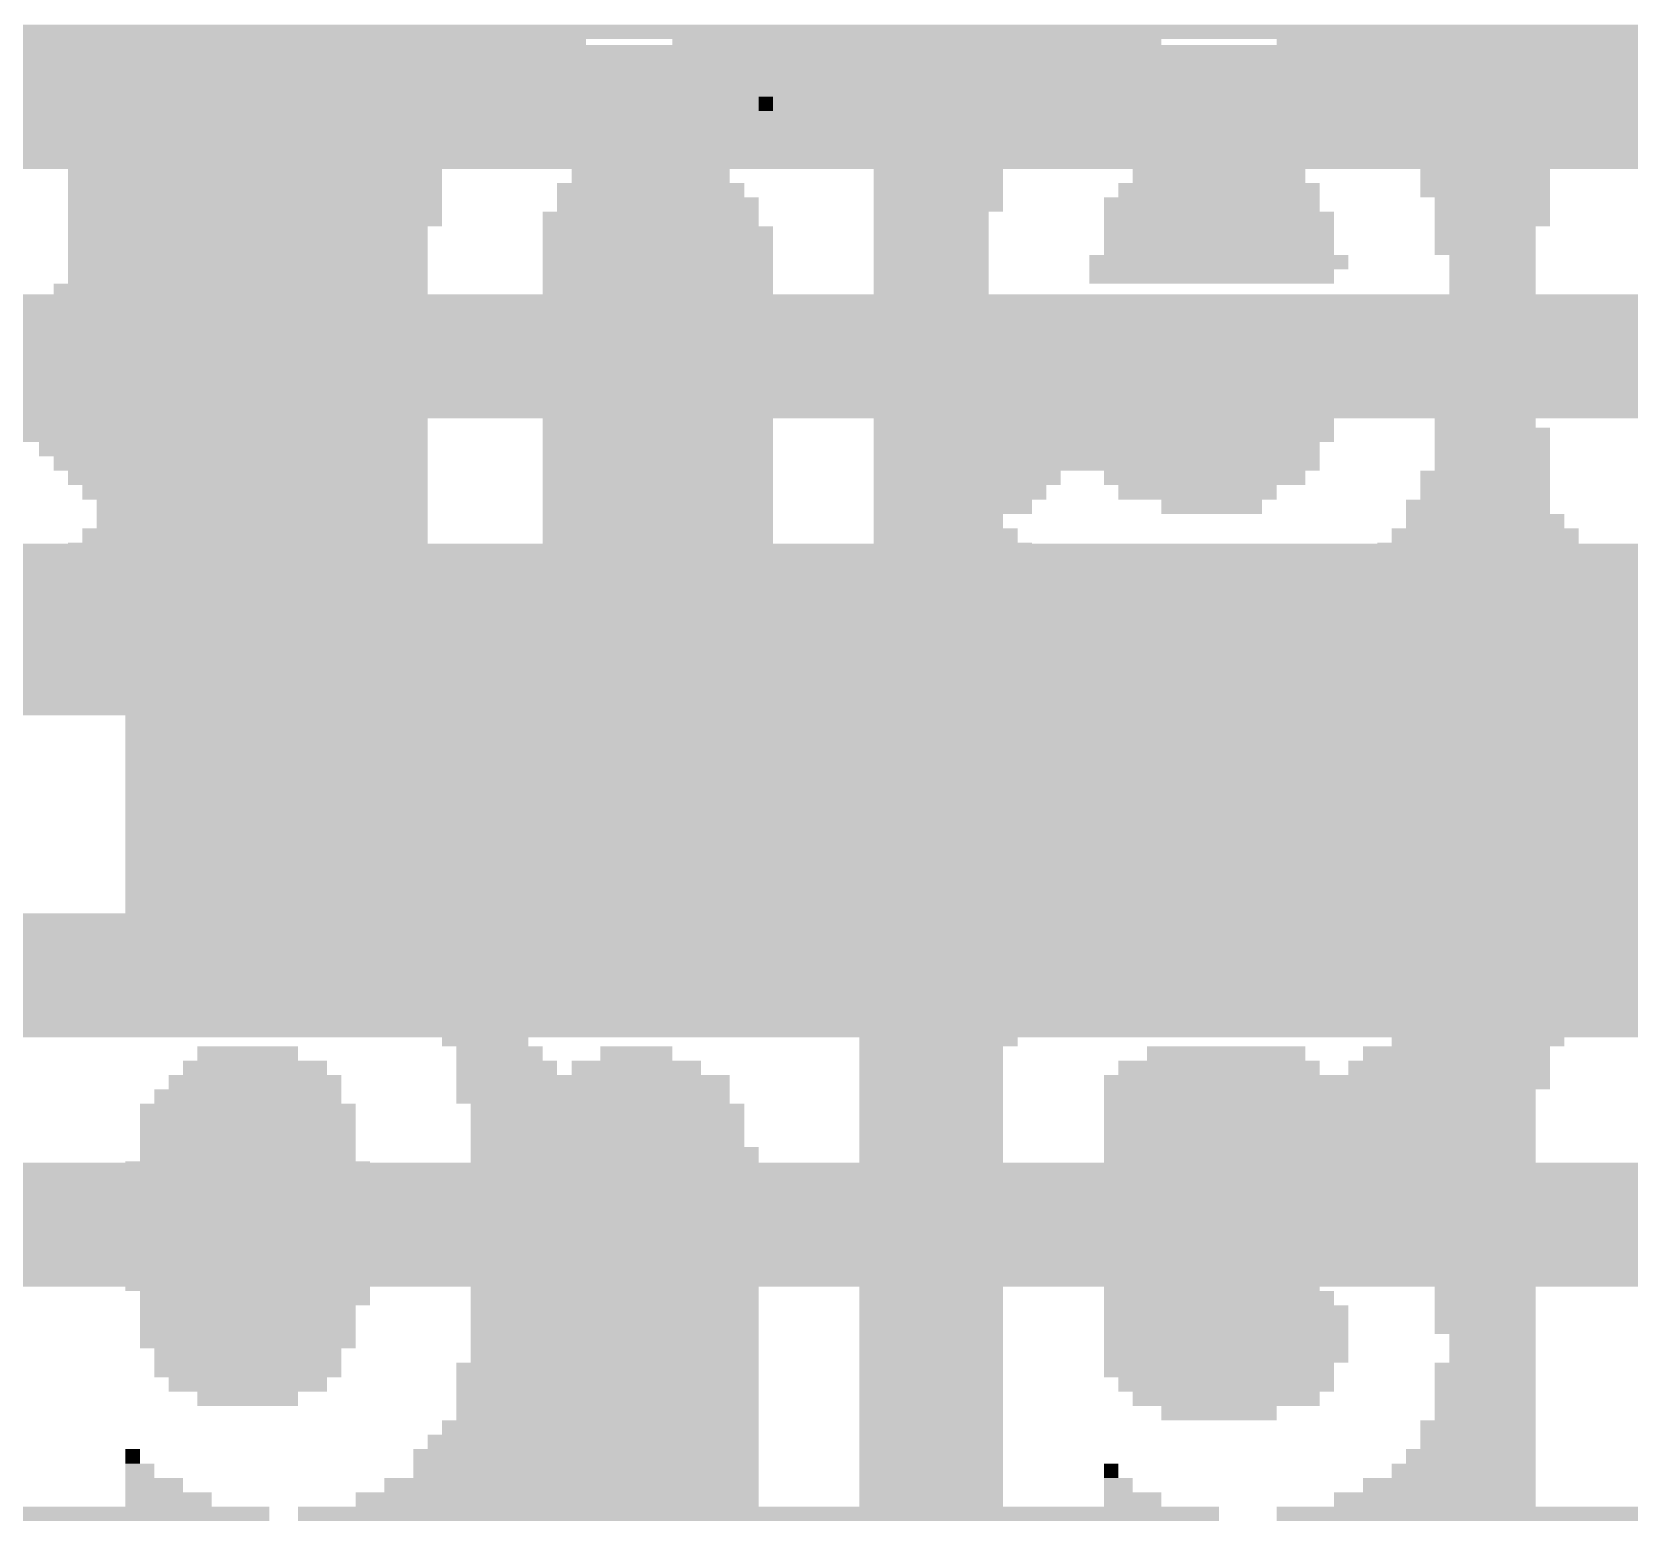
# Model space of a CAD drawing. Extents: x -3564 to 3564, y -2067 to 2176.
# Drawn here: x -23.5 to 105.2, y -1933.9 to -1813.9 of the extents above; entities that cross this region are included whole.
import ezdxf

# ---------------------------------------------------------------- set-up
doc = ezdxf.new("R2010")
doc.units = 0
for name, color, linetype in [('COPPER_BOTTOM', 1, 'CONTINUOUS'), ('COPPER_TOP', 3, 'CONTINUOUS'), ('SILKSCREEN_BOTTOM', 6, 'CONTINUOUS')]:
    doc.layers.add(name, color=color, linetype=linetype)

msp = doc.modelspace()

# ---------------------------------------------------------------- hatches: boundary and pattern name
at = {"layer": 'SILKSCREEN_BOTTOM'}
for points in [[(180, -1814.434252), (-261.850039, -1814.434252), (-261.850039, -1813.27315), (180, -1813.274488)], [(21.119528, -1815.593937), (-33.38689, -1815.593937), (-33.38689, -1814.432874), (21.119528, -1814.434213)], [(67.507992, -1815.593937), (28.077795, -1815.593937), (28.077795, -1814.432874), (67.507992, -1814.434213)], [(109.257598, -1815.593937), (76.785669, -1815.593937), (76.785669, -1814.432874), (109.257598, -1814.434213)], [(17.640394, -1816.753661), (-28.748031, -1816.753661), (-28.748031, -1815.592598), (17.640394, -1815.593898)], [(36.195787, -1816.753661), (30.397205, -1816.753661), (30.397205, -1815.592598), (36.195787, -1815.593898)], [(64.028858, -1816.753661), (44.31374, -1816.753661), (44.31374, -1815.592598), (64.028858, -1815.593898)], [(105.778465, -1816.753661), (80.264803, -1816.753661), (80.264803, -1815.592598), (105.778465, -1815.593898)], [(15.320945, -1817.913386), (-26.428622, -1817.913386), (-26.428622, -1816.752323), (15.320945, -1816.753622)], [(36.195787, -1817.913386), (32.716654, -1817.913386), (32.716654, -1816.752323), (36.195787, -1816.753622)], [(61.709409, -1817.913386), (44.31374, -1817.913386), (44.31374, -1816.752323), (61.709409, -1816.753622)], [(104.61874, -1817.913386), (81.424528, -1817.913386), (81.424528, -1816.752323), (104.61874, -1816.753622)], [(14.16126, -1819.073071), (-24.109173, -1819.073071), (-24.109173, -1817.912047), (14.16126, -1817.913346)], [(36.195787, -1819.073071), (33.876339, -1819.073071), (33.876339, -1817.912047), (36.195787, -1817.913346)], [(60.549724, -1819.073071), (44.31374, -1819.073071), (44.31374, -1817.912047), (60.549724, -1817.913346)], [(102.299331, -1819.073071), (83.743937, -1819.073071), (83.743937, -1817.912047), (102.299331, -1817.913346)], [(13.001535, -1820.232795), (-22.949488, -1820.232795), (-22.949488, -1819.071772), (13.001535, -1819.073031)], [(36.195787, -1820.232795), (35.036063, -1820.232795), (35.036063, -1819.071772), (36.195787, -1819.073031)], [(59.39, -1820.232795), (44.31374, -1820.232795), (44.31374, -1819.071772), (59.39, -1819.073031)], [(101.139606, -1820.232795), (84.903661, -1820.232795), (84.903661, -1819.071772), (101.139606, -1819.073031)], [(11.841811, -1821.39252), (-21.789764, -1821.39252), (-21.789764, -1820.231496), (11.841811, -1820.232756)], [(10.682126, -1822.552205), (-21.789764, -1822.552205), (-21.789764, -1821.39122), (10.682126, -1821.39248)], [(58.230276, -1821.39252), (44.31374, -1821.39252), (44.31374, -1820.231496), (58.230276, -1820.232756)], [(57.070591, -1822.552205), (44.31374, -1822.552205), (44.31374, -1821.39122), (57.070591, -1821.39248)], [(101.139606, -1821.39252), (86.063346, -1821.39252), (86.063346, -1820.231496), (101.139606, -1820.232756)], [(99.979882, -1822.552205), (86.063346, -1822.552205), (86.063346, -1821.39122), (99.979882, -1821.39248)], [(10.682126, -1823.711929), (-20.630039, -1823.711929), (-20.630039, -1822.550945), (10.682126, -1822.552165)], [(28.077795, -1823.711929), (25.758346, -1823.711929), (25.758346, -1822.550945), (28.077795, -1822.552165)], [(55.910866, -1823.711929), (44.31374, -1823.711929), (44.31374, -1822.550945), (55.910866, -1822.552165)], [(75.625945, -1823.711929), (68.667677, -1823.711929), (68.667677, -1822.550945), (75.625945, -1822.552165)], [(98.820197, -1823.711929), (87.223071, -1823.711929), (87.223071, -1822.550945), (98.820197, -1822.552165)], [(9.522402, -1824.871654), (-20.630039, -1824.871654), (-20.630039, -1823.710669), (9.522402, -1823.71189)], [(31.556929, -1824.871654), (22.279213, -1824.871654), (22.279213, -1823.710669), (31.556929, -1823.71189)], [(55.910866, -1824.871654), (44.31374, -1824.871654), (44.31374, -1823.710669), (55.910866, -1823.71189)], [(77.945394, -1824.871654), (66.348268, -1824.871654), (66.348268, -1823.710669), (77.945394, -1823.71189)], [(98.820197, -1824.871654), (88.382795, -1824.871654), (88.382795, -1823.710669), (98.820197, -1823.71189)], [(9.522402, -1826.031339), (-20.630039, -1826.031339), (-20.630039, -1824.870394), (9.522402, -1824.871614)], [(32.716654, -1826.031339), (19.959803, -1826.031339), (19.959803, -1824.870394), (32.716654, -1824.871614)], [(54.751142, -1826.031339), (44.31374, -1826.031339), (44.31374, -1824.870394), (54.751142, -1824.871614)], [(79.105079, -1826.031339), (65.188543, -1826.031339), (65.188543, -1824.870394), (79.105079, -1824.871614)], [(98.820197, -1826.031339), (88.382795, -1826.031339), (88.382795, -1824.870394), (98.820197, -1824.871614)], [(9.522402, -1827.191063), (-20.630039, -1827.191063), (-20.630039, -1826.030118), (9.522402, -1826.031299)], [(33.876339, -1827.191063), (18.800079, -1827.191063), (18.800079, -1826.030118), (33.876339, -1826.031299)], [(54.751142, -1827.191063), (44.31374, -1827.191063), (44.31374, -1826.030118), (54.751142, -1826.031299)], [(80.264803, -1827.191063), (64.028858, -1827.191063), (64.028858, -1826.030118), (80.264803, -1826.031299)], [(98.820197, -1827.191063), (88.382795, -1827.191063), (88.382795, -1826.030118), (98.820197, -1826.031299)], [(9.522402, -1828.350787), (-20.630039, -1828.350787), (-20.630039, -1827.189843), (9.522402, -1827.191024)], [(35.036063, -1828.350787), (18.800079, -1828.350787), (18.800079, -1827.189843), (35.036063, -1827.191024)], [(54.751142, -1828.350787), (44.31374, -1828.350787), (44.31374, -1827.189843), (54.751142, -1827.191024)], [(80.264803, -1828.350787), (62.869134, -1828.350787), (62.869134, -1827.189843), (80.264803, -1827.191024)], [(98.820197, -1828.350787), (89.54248, -1828.350787), (89.54248, -1827.189843), (98.820197, -1827.191024)], [(9.522402, -1829.510472), (-20.630039, -1829.510472), (-20.630039, -1828.349567), (9.522402, -1828.350748)], [(35.036063, -1829.510472), (17.640394, -1829.510472), (17.640394, -1828.349567), (35.036063, -1828.350748)], [(53.591457, -1829.510472), (44.31374, -1829.510472), (44.31374, -1828.349567), (53.591457, -1828.350748)], [(81.424528, -1829.510472), (62.869134, -1829.510472), (62.869134, -1828.349567), (81.424528, -1828.350748)], [(98.820197, -1829.510472), (89.54248, -1829.510472), (89.54248, -1828.349567), (98.820197, -1828.350748)], [(8.362677, -1830.670197), (-20.630039, -1830.670197), (-20.630039, -1829.509291), (8.362677, -1829.510433)], [(36.195787, -1830.670197), (17.640394, -1830.670197), (17.640394, -1829.509291), (36.195787, -1829.510433)], [(53.591457, -1830.670197), (44.31374, -1830.670197), (44.31374, -1829.509291), (53.591457, -1829.510433)], [(81.424528, -1830.670197), (62.869134, -1830.670197), (62.869134, -1829.509291), (81.424528, -1829.510433)], [(97.660472, -1830.670197), (89.54248, -1830.670197), (89.54248, -1829.509291), (97.660472, -1829.510433)], [(8.362677, -1831.829921), (-20.630039, -1831.829921), (-20.630039, -1830.669016), (8.362677, -1830.670157)], [(36.195787, -1831.829921), (17.640394, -1831.829921), (17.640394, -1830.669016), (36.195787, -1830.670157)], [(53.591457, -1831.829921), (44.31374, -1831.829921), (44.31374, -1830.669016), (53.591457, -1830.670157)], [(81.424528, -1831.829921), (62.869134, -1831.829921), (62.869134, -1830.669016), (81.424528, -1830.670157)], [(97.660472, -1831.829921), (89.54248, -1831.829921), (89.54248, -1830.669016), (97.660472, -1830.670157)], [(8.362677, -1832.989606), (-20.630039, -1832.989606), (-20.630039, -1831.82874), (8.362677, -1831.829882)], [(8.362677, -1834.149331), (-20.630039, -1834.149331), (-20.630039, -1832.988465), (8.362677, -1832.989567)], [(36.195787, -1832.989606), (17.640394, -1832.989606), (17.640394, -1831.82874), (36.195787, -1831.829882)], [(36.195787, -1834.149331), (17.640394, -1834.149331), (17.640394, -1832.988465), (36.195787, -1832.989567)], [(53.591457, -1832.989606), (44.31374, -1832.989606), (44.31374, -1831.82874), (53.591457, -1831.829882)], [(53.591457, -1834.149331), (44.31374, -1834.149331), (44.31374, -1832.988465), (53.591457, -1832.989567)], [(82.584213, -1832.989606), (61.709409, -1832.989606), (61.709409, -1831.82874), (82.584213, -1831.829882)], [(81.424528, -1834.149331), (61.709409, -1834.149331), (61.709409, -1832.988465), (81.424528, -1832.989567)], [(97.660472, -1832.989606), (90.702205, -1832.989606), (90.702205, -1831.82874), (97.660472, -1831.829882)], [(97.660472, -1834.149331), (90.702205, -1834.149331), (90.702205, -1832.988465), (97.660472, -1832.989567)], [(8.362677, -1835.309055), (-21.789764, -1835.309055), (-21.789764, -1834.148189), (8.362677, -1834.149291)], [(36.195787, -1835.309055), (17.640394, -1835.309055), (17.640394, -1834.148189), (36.195787, -1834.149291)], [(53.591457, -1835.309055), (44.31374, -1835.309055), (44.31374, -1834.148189), (53.591457, -1834.149291)], [(97.660472, -1835.309055), (90.702205, -1835.309055), (90.702205, -1834.148189), (97.660472, -1834.149291)], [(8.362677, -1836.46874), (-22.949488, -1836.46874), (-22.949488, -1835.307913), (8.362677, -1835.309016)], [(36.195787, -1836.46874), (17.640394, -1836.46874), (17.640394, -1835.307913), (36.195787, -1835.309016)], [(53.591457, -1836.46874), (44.31374, -1836.46874), (44.31374, -1835.307913), (53.591457, -1835.309016)], [(97.660472, -1836.46874), (90.702205, -1836.46874), (90.702205, -1835.307913), (97.660472, -1835.309016)], [(8.362677, -1837.628465), (-24.109173, -1837.628465), (-24.109173, -1836.467638), (8.362677, -1836.468701)], [(36.195787, -1837.628465), (17.640394, -1837.628465), (17.640394, -1836.467638), (36.195787, -1836.468701)], [(53.591457, -1837.628465), (44.31374, -1837.628465), (44.31374, -1836.467638), (53.591457, -1836.468701)], [(97.660472, -1837.628465), (90.702205, -1837.628465), (90.702205, -1836.467638), (97.660472, -1836.468701)], [(8.362677, -1838.788189), (-25.268898, -1838.788189), (-25.268898, -1837.627362), (8.362677, -1837.628425)], [(36.195787, -1838.788189), (17.640394, -1838.788189), (17.640394, -1837.627362), (36.195787, -1837.628425)], [(53.591457, -1838.788189), (44.31374, -1838.788189), (44.31374, -1837.627362), (53.591457, -1837.628425)], [(97.660472, -1838.788189), (90.702205, -1838.788189), (90.702205, -1837.627362), (97.660472, -1837.628425)], [(8.362677, -1839.947874), (-27.588307, -1839.947874), (-27.588307, -1838.787087), (8.362677, -1838.78815)], [(36.195787, -1839.947874), (17.640394, -1839.947874), (17.640394, -1838.787087), (36.195787, -1838.78815)], [(53.591457, -1839.947874), (44.31374, -1839.947874), (44.31374, -1838.787087), (53.591457, -1838.78815)], [(97.660472, -1839.947874), (90.702205, -1839.947874), (90.702205, -1838.787087), (97.660472, -1838.78815)], [(8.362677, -1841.107598), (-31.067441, -1841.107598), (-31.067441, -1839.946811), (8.362677, -1839.947835)], [(36.195787, -1841.107598), (17.640394, -1841.107598), (17.640394, -1839.946811), (36.195787, -1839.947835)], [(53.591457, -1841.107598), (44.31374, -1841.107598), (44.31374, -1839.946811), (53.591457, -1839.947835)], [(97.660472, -1841.107598), (90.702205, -1841.107598), (90.702205, -1839.946811), (97.660472, -1839.947835)], [(8.362677, -1842.267323), (-41.504843, -1842.267323), (-41.504843, -1841.106535), (8.362677, -1841.107559)], [(36.195787, -1842.267323), (17.640394, -1842.267323), (17.640394, -1841.106535), (36.195787, -1841.107559)], [(82.584213, -1842.267323), (44.31374, -1842.267323), (44.31374, -1841.106535), (82.584213, -1841.107559)], [(97.660472, -1842.267323), (90.702205, -1842.267323), (90.702205, -1841.106535), (97.660472, -1841.107559)], [(8.362677, -1843.427008), (-44.983976, -1843.427008), (-44.983976, -1842.26626), (8.362677, -1842.267283)], [(36.195787, -1843.427008), (17.640394, -1843.427008), (17.640394, -1842.26626), (36.195787, -1842.267283)], [(81.424528, -1843.427008), (44.31374, -1843.427008), (44.31374, -1842.26626), (81.424528, -1842.267283)], [(97.660472, -1843.427008), (90.702205, -1843.427008), (90.702205, -1842.26626), (97.660472, -1842.267283)], [(8.362677, -1845.746457), (-47.303425, -1845.746457), (-47.303425, -1844.585709), (8.362677, -1844.586693)], [(8.362677, -1844.586732), (-46.143701, -1844.586732), (-46.143701, -1843.425984), (8.362677, -1843.426969)], [(36.195787, -1844.586732), (17.640394, -1844.586732), (17.640394, -1843.425984), (36.195787, -1843.426969)], [(36.195787, -1845.746457), (17.640394, -1845.746457), (17.640394, -1844.585709), (36.195787, -1844.586693)], [(81.424528, -1844.586732), (44.31374, -1844.586732), (44.31374, -1843.425984), (81.424528, -1843.426969)], [(81.424528, -1845.746457), (44.31374, -1845.746457), (44.31374, -1844.585709), (81.424528, -1844.586693)], [(97.660472, -1845.746457), (89.54248, -1845.746457), (89.54248, -1844.585709), (97.660472, -1844.586693)], [(97.660472, -1844.586732), (90.702205, -1844.586732), (90.702205, -1843.425984), (97.660472, -1843.426969)], [(8.362677, -1846.906142), (-47.303425, -1846.906142), (-47.303425, -1845.745433), (8.362677, -1845.746417)], [(36.195787, -1846.906142), (17.640394, -1846.906142), (17.640394, -1845.745433), (36.195787, -1845.746417)], [(81.424528, -1846.906142), (44.31374, -1846.906142), (44.31374, -1845.745433), (81.424528, -1845.746417)], [(98.820197, -1846.906142), (89.54248, -1846.906142), (89.54248, -1845.745433), (98.820197, -1845.746417)], [(8.362677, -1848.065866), (-22.949488, -1848.065866), (-22.949488, -1846.905157), (8.362677, -1846.906102)], [(36.195787, -1848.065866), (17.640394, -1848.065866), (17.640394, -1846.905157), (36.195787, -1846.906102)], [(80.264803, -1848.065866), (44.31374, -1848.065866), (44.31374, -1846.905157), (80.264803, -1846.906102)], [(98.820197, -1848.065866), (89.54248, -1848.065866), (89.54248, -1846.905157), (98.820197, -1846.906102)], [(8.362677, -1849.225591), (-21.789764, -1849.225591), (-21.789764, -1848.064882), (8.362677, -1848.065827)], [(36.195787, -1849.225591), (17.640394, -1849.225591), (17.640394, -1848.064882), (36.195787, -1848.065827)], [(80.264803, -1849.225591), (44.31374, -1849.225591), (44.31374, -1848.064882), (80.264803, -1848.065827)], [(98.820197, -1849.225591), (89.54248, -1849.225591), (89.54248, -1848.064882), (98.820197, -1848.065827)], [(8.362677, -1850.385276), (-20.630039, -1850.385276), (-20.630039, -1849.224606), (8.362677, -1849.225551)], [(36.195787, -1850.385276), (17.640394, -1850.385276), (17.640394, -1849.224606), (36.195787, -1849.225551)], [(59.39, -1850.385276), (44.31374, -1850.385276), (44.31374, -1849.224606), (59.39, -1849.225551)], [(79.105079, -1850.385276), (62.869134, -1850.385276), (62.869134, -1849.224606), (79.105079, -1849.225551)], [(98.820197, -1850.385276), (88.382795, -1850.385276), (88.382795, -1849.224606), (98.820197, -1849.225551)], [(8.362677, -1851.545), (-19.470354, -1851.545), (-19.470354, -1850.384331), (8.362677, -1850.385236)], [(36.195787, -1851.545), (17.640394, -1851.545), (17.640394, -1850.384331), (36.195787, -1850.385236)], [(58.230276, -1851.545), (44.31374, -1851.545), (44.31374, -1850.384331), (58.230276, -1850.385236)], [(76.785669, -1851.545), (64.028858, -1851.545), (64.028858, -1850.384331), (76.785669, -1850.385236)], [(98.820197, -1851.545), (88.382795, -1851.545), (88.382795, -1850.384331), (98.820197, -1850.385236)], [(8.362677, -1852.704724), (-18.31063, -1852.704724), (-18.31063, -1851.544055), (8.362677, -1851.544961)], [(36.195787, -1852.704724), (17.640394, -1852.704724), (17.640394, -1851.544055), (36.195787, -1851.544961)], [(57.070591, -1852.704724), (44.31374, -1852.704724), (44.31374, -1851.544055), (57.070591, -1851.544961)], [(75.625945, -1852.704724), (67.507992, -1852.704724), (67.507992, -1851.544055), (75.625945, -1851.544961)], [(98.820197, -1852.704724), (87.223071, -1852.704724), (87.223071, -1851.544055), (98.820197, -1851.544961)], [(8.362677, -1853.864409), (-18.31063, -1853.864409), (-18.31063, -1852.70378), (8.362677, -1852.704685)], [(36.195787, -1853.864409), (17.640394, -1853.864409), (17.640394, -1852.70378), (36.195787, -1852.704685)], [(54.751142, -1853.864409), (44.31374, -1853.864409), (44.31374, -1852.70378), (54.751142, -1852.704685)], [(99.979882, -1853.864409), (87.223071, -1853.864409), (87.223071, -1852.70378), (99.979882, -1852.704685)], [(8.362677, -1855.024134), (-19.470354, -1855.024134), (-19.470354, -1853.863504), (8.362677, -1853.86437)], [(36.195787, -1855.024134), (17.640394, -1855.024134), (17.640394, -1853.863504), (36.195787, -1853.86437)], [(55.910866, -1855.024134), (44.31374, -1855.024134), (44.31374, -1853.863504), (55.910866, -1853.86437)], [(101.139606, -1855.024134), (86.063346, -1855.024134), (86.063346, -1853.863504), (101.139606, -1853.86437)], [(8.362677, -1857.343543), (-22.949488, -1857.343543), (-22.949488, -1856.182953), (8.362677, -1856.183819)], [(8.362677, -1856.183858), (-20.630039, -1856.183858), (-20.630039, -1855.023228), (8.362677, -1855.024094)], [(36.195787, -1856.183858), (17.640394, -1856.183858), (17.640394, -1855.023228), (36.195787, -1855.024094)], [(36.195787, -1857.343543), (17.640394, -1857.343543), (17.640394, -1856.182953), (36.195787, -1856.183819)], [(57.070591, -1856.183858), (44.31374, -1856.183858), (44.31374, -1855.023228), (57.070591, -1855.024094)], [(58.230276, -1857.343543), (44.31374, -1857.343543), (44.31374, -1856.182953), (58.230276, -1856.183819)], [(102.299331, -1857.343543), (83.743937, -1857.343543), (83.743937, -1856.182953), (102.299331, -1856.183819)], [(101.139606, -1856.183858), (84.903661, -1856.183858), (84.903661, -1855.023228), (101.139606, -1855.024094)], [(8.362677, -1858.503268), (-25.268898, -1858.503268), (-25.268898, -1857.342677), (8.362677, -1857.343504)], [(36.195787, -1858.503268), (17.640394, -1858.503268), (17.640394, -1857.342677), (36.195787, -1857.343504)], [(59.39, -1858.503268), (44.31374, -1858.503268), (44.31374, -1857.342677), (59.39, -1857.343504)], [(104.61874, -1858.503268), (81.424528, -1858.503268), (81.424528, -1857.342677), (104.61874, -1857.343504)], [(8.362677, -1859.662992), (-27.588307, -1859.662992), (-27.588307, -1858.502402), (8.362677, -1858.503228)], [(36.195787, -1859.662992), (17.640394, -1859.662992), (17.640394, -1858.502402), (36.195787, -1858.503228)], [(61.709409, -1859.662992), (44.31374, -1859.662992), (44.31374, -1858.502402), (61.709409, -1858.503228)], [(105.778465, -1859.662992), (79.105079, -1859.662992), (79.105079, -1858.502402), (105.778465, -1858.503228)], [(65.188543, -1860.822677), (-31.067441, -1860.822677), (-31.067441, -1859.662126), (65.188543, -1859.662953)], [(109.257598, -1860.822677), (75.625945, -1860.822677), (75.625945, -1859.662126), (109.257598, -1859.662953)], [(125.493543, -1861.982402), (-261.850039, -1861.982402), (-261.850039, -1860.82185), (125.493543, -1860.822638)], [(125.493543, -1863.142126), (-261.850039, -1863.142126), (-261.850039, -1861.981575), (125.493543, -1861.982362)], [(125.493543, -1864.301811), (-261.850039, -1864.301811), (-261.850039, -1863.141299), (125.493543, -1863.142087)], [(125.493543, -1865.461535), (-261.850039, -1865.461535), (-261.850039, -1864.301024), (125.493543, -1864.301772)], [(125.493543, -1866.62126), (-261.850039, -1866.62126), (-261.850039, -1865.460748), (125.493543, -1865.461496)], [(125.493543, -1867.780945), (-261.850039, -1867.780945), (-261.850039, -1866.620472), (125.493543, -1866.62122)], [(125.493543, -1868.940669), (-261.850039, -1868.940669), (-261.850039, -1867.780197), (125.493543, -1867.780906)], [(125.493543, -1870.100394), (-15.99122, -1870.100394), (-15.99122, -1868.939921), (125.493543, -1868.94063)], [(125.493543, -1871.260079), (-15.99122, -1871.260079), (-15.99122, -1870.099646), (125.493543, -1870.100354)], [(125.493543, -1872.419803), (-15.99122, -1872.419803), (-15.99122, -1871.25937), (125.493543, -1871.260039)], [(125.493543, -1873.579528), (-15.99122, -1873.579528), (-15.99122, -1872.419094), (125.493543, -1872.419764)], [(125.493543, -1874.739213), (-15.99122, -1874.739213), (-15.99122, -1873.578819), (125.493543, -1873.579488)], [(125.493543, -1875.898937), (-15.99122, -1875.898937), (-15.99122, -1874.738543), (125.493543, -1874.739173)], [(125.493543, -1877.058661), (-15.99122, -1877.058661), (-15.99122, -1875.898268), (125.493543, -1875.898898)], [(125.493543, -1878.218346), (-15.99122, -1878.218346), (-15.99122, -1877.057992), (125.493543, -1877.058622)], [(125.493543, -1879.378071), (-15.99122, -1879.378071), (-15.99122, -1878.217717), (125.493543, -1878.218307)], [(125.493543, -1880.537795), (-15.99122, -1880.537795), (-15.99122, -1879.377441), (125.493543, -1879.378031)], [(125.493543, -1881.69748), (-15.99122, -1881.69748), (-15.99122, -1880.537165), (125.493543, -1880.537756)], [(125.493543, -1882.857205), (-15.99122, -1882.857205), (-15.99122, -1881.69689), (125.493543, -1881.697441)], [(125.493543, -1884.016929), (-15.99122, -1884.016929), (-15.99122, -1882.856614), (125.493543, -1882.857165)], [(125.493543, -1885.176614), (-15.99122, -1885.176614), (-15.99122, -1884.016339), (125.493543, -1884.01689)], [(125.493543, -1886.336339), (-15.99122, -1886.336339), (-15.99122, -1885.176063), (125.493543, -1885.176575)], [(125.493543, -1887.496063), (-15.99122, -1887.496063), (-15.99122, -1886.335787), (125.493543, -1886.336299)], [(-7.873228, -1888.655748), (-15.99122, -1888.655748), (-15.99122, -1887.495512), (-7.873228, -1887.496024)], [(17.640394, -1888.655748), (1.404409, -1888.655748), (1.404409, -1887.495512), (17.640394, -1887.496024)], [(35.036063, -1888.655748), (26.918071, -1888.655748), (26.918071, -1887.495512), (35.036063, -1887.496024)], [(65.188543, -1888.655748), (43.154055, -1888.655748), (43.154055, -1887.495512), (65.188543, -1887.496024)], [(108.097874, -1888.655748), (79.105079, -1888.655748), (79.105079, -1887.495512), (108.097874, -1887.496024)], [(-10.192638, -1889.815472), (-15.99122, -1889.815472), (-15.99122, -1888.655236), (-10.192638, -1888.655709)], [(15.320945, -1889.815472), (4.883543, -1889.815472), (4.883543, -1888.655236), (15.320945, -1888.655709)], [(35.036063, -1889.815472), (30.397205, -1889.815472), (30.397205, -1888.655236), (35.036063, -1888.655709)], [(61.709409, -1889.815472), (43.154055, -1889.815472), (43.154055, -1888.655236), (61.709409, -1888.655709)], [(105.778465, -1889.815472), (82.584213, -1889.815472), (82.584213, -1888.655236), (105.778465, -1888.655709)], [(-12.512087, -1890.975197), (-15.99122, -1890.975197), (-15.99122, -1889.814961), (-12.512087, -1889.815433)], [(-13.671772, -1892.134882), (-15.99122, -1892.134882), (-15.99122, -1890.974685), (-13.671772, -1890.975157)], [(13.001535, -1890.975197), (6.043268, -1890.975197), (6.043268, -1889.814961), (13.001535, -1889.815433)], [(14.16126, -1892.134882), (7.202992, -1892.134882), (7.202992, -1890.974685), (14.16126, -1890.975157)], [(35.036063, -1890.975197), (31.556929, -1890.975197), (31.556929, -1889.814961), (35.036063, -1889.815433)], [(35.036063, -1892.134882), (32.716654, -1892.134882), (32.716654, -1890.974685), (35.036063, -1890.975157)], [(59.39, -1890.975197), (43.154055, -1890.975197), (43.154055, -1889.814961), (59.39, -1889.815433)], [(58.230276, -1892.134882), (43.154055, -1892.134882), (43.154055, -1890.974685), (58.230276, -1890.975157)], [(103.459016, -1890.975197), (84.903661, -1890.975197), (84.903661, -1889.814961), (103.459016, -1889.815433)], [(102.299331, -1892.134882), (86.063346, -1892.134882), (86.063346, -1890.974685), (102.299331, -1890.975157)], [(15.320945, -1893.294606), (8.362677, -1893.294606), (8.362677, -1892.134409), (15.320945, -1892.134843)], [(57.070591, -1893.294606), (43.154055, -1893.294606), (43.154055, -1892.134409), (57.070591, -1892.134843)], [(101.139606, -1893.294606), (87.223071, -1893.294606), (87.223071, -1892.134409), (101.139606, -1892.134843)], [(16.480669, -1894.454331), (9.522402, -1894.454331), (9.522402, -1893.294134), (16.480669, -1893.294567)], [(55.910866, -1894.454331), (43.154055, -1894.454331), (43.154055, -1893.294134), (55.910866, -1893.294567)], [(99.979882, -1894.454331), (87.223071, -1894.454331), (87.223071, -1893.294134), (99.979882, -1893.294567)], [(16.480669, -1895.614016), (9.522402, -1895.614016), (9.522402, -1894.453858), (16.480669, -1894.454291)], [(55.910866, -1895.614016), (43.154055, -1895.614016), (43.154055, -1894.453858), (55.910866, -1894.454291)], [(99.979882, -1895.614016), (86.063346, -1895.614016), (86.063346, -1894.453858), (99.979882, -1894.454291)], [(-2.074685, -1896.77374), (-10.192638, -1896.77374), (-10.192638, -1895.613583), (-2.074685, -1895.613976)], [(17.640394, -1896.77374), (10.682126, -1896.77374), (10.682126, -1895.613583), (17.640394, -1895.613976)], [(28.077795, -1896.77374), (22.279213, -1896.77374), (22.279213, -1895.613583), (28.077795, -1895.613976)], [(54.751142, -1896.77374), (43.154055, -1896.77374), (43.154055, -1895.613583), (54.751142, -1895.613976)], [(79.105079, -1896.77374), (66.348268, -1896.77374), (66.348268, -1895.613583), (79.105079, -1895.613976)], [(98.820197, -1896.77374), (83.743937, -1896.77374), (83.743937, -1895.613583), (98.820197, -1895.613976)], [(0.244724, -1897.933465), (-11.352362, -1897.933465), (-11.352362, -1896.773307), (0.244724, -1896.773701)], [(18.800079, -1897.933465), (10.682126, -1897.933465), (10.682126, -1896.773307), (18.800079, -1896.773701)], [(30.397205, -1897.933465), (19.959803, -1897.933465), (19.959803, -1896.773307), (30.397205, -1896.773701)], [(54.751142, -1897.933465), (43.154055, -1897.933465), (43.154055, -1896.773307), (54.751142, -1896.773701)], [(80.264803, -1897.933465), (64.028858, -1897.933465), (64.028858, -1896.773307), (80.264803, -1896.773701)], [(98.820197, -1897.933465), (82.584213, -1897.933465), (82.584213, -1896.773307), (98.820197, -1896.773701)], [(1.404409, -1899.09315), (-12.512087, -1899.09315), (-12.512087, -1897.933031), (1.404409, -1897.933425)], [(32.716654, -1899.09315), (10.682126, -1899.09315), (10.682126, -1897.933031), (32.716654, -1897.933425)], [(54.751142, -1899.09315), (43.154055, -1899.09315), (43.154055, -1897.933031), (54.751142, -1897.933425)], [(98.820197, -1899.09315), (62.869134, -1899.09315), (62.869134, -1897.933031), (98.820197, -1897.933425)], [(1.404409, -1900.252874), (-13.671772, -1900.252874), (-13.671772, -1899.092756), (1.404409, -1899.09311)], [(32.716654, -1900.252874), (10.682126, -1900.252874), (10.682126, -1899.092756), (32.716654, -1899.09311)], [(54.751142, -1900.252874), (43.154055, -1900.252874), (43.154055, -1899.092756), (54.751142, -1899.09311)], [(97.660472, -1900.252874), (62.869134, -1900.252874), (62.869134, -1899.092756), (97.660472, -1899.09311)], [(2.564134, -1901.412598), (-14.831496, -1901.412598), (-14.831496, -1900.25248), (2.564134, -1900.252835)], [(33.876339, -1901.412598), (11.841811, -1901.412598), (11.841811, -1900.25248), (33.876339, -1900.252835)], [(54.751142, -1901.412598), (43.154055, -1901.412598), (43.154055, -1900.25248), (54.751142, -1900.252835)], [(97.660472, -1901.412598), (62.869134, -1901.412598), (62.869134, -1900.25248), (97.660472, -1900.252835)], [(2.564134, -1902.572283), (-14.831496, -1902.572283), (-14.831496, -1901.412205), (2.564134, -1901.412559)], [(2.564134, -1903.732008), (-14.831496, -1903.732008), (-14.831496, -1902.571929), (2.564134, -1902.572244)], [(33.876339, -1902.572283), (11.841811, -1902.572283), (11.841811, -1901.412205), (33.876339, -1901.412559)], [(33.876339, -1903.732008), (11.841811, -1903.732008), (11.841811, -1902.571929), (33.876339, -1902.572244)], [(54.751142, -1902.572283), (43.154055, -1902.572283), (43.154055, -1901.412205), (54.751142, -1901.412559)], [(54.751142, -1903.732008), (43.154055, -1903.732008), (43.154055, -1902.571929), (54.751142, -1902.572244)], [(97.660472, -1902.572283), (62.869134, -1902.572283), (62.869134, -1901.412205), (97.660472, -1901.412559)], [(97.660472, -1903.732008), (62.869134, -1903.732008), (62.869134, -1902.571929), (97.660472, -1902.572244)], [(2.564134, -1904.891732), (-14.831496, -1904.891732), (-14.831496, -1903.731654), (2.564134, -1903.731969)], [(35.036063, -1904.891732), (11.841811, -1904.891732), (11.841811, -1903.731654), (35.036063, -1903.731969)], [(54.751142, -1904.891732), (43.154055, -1904.891732), (43.154055, -1903.731654), (54.751142, -1903.731969)], [(97.660472, -1904.891732), (62.869134, -1904.891732), (62.869134, -1903.731654), (97.660472, -1903.731969)], [(3.723858, -1906.051417), (-15.99122, -1906.051417), (-15.99122, -1904.891378), (3.723858, -1904.891693)], [(35.036063, -1906.051417), (11.841811, -1906.051417), (11.841811, -1904.891378), (35.036063, -1904.891693)], [(54.751142, -1906.051417), (43.154055, -1906.051417), (43.154055, -1904.891378), (54.751142, -1904.891693)], [(97.660472, -1906.051417), (62.869134, -1906.051417), (62.869134, -1904.891378), (97.660472, -1904.891693)], [(3.723858, -1907.211142), (-15.99122, -1907.211142), (-15.99122, -1906.051102), (3.723858, -1906.051378)], [(35.036063, -1907.211142), (11.841811, -1907.211142), (11.841811, -1906.051102), (35.036063, -1906.051378)], [(54.751142, -1907.211142), (43.154055, -1907.211142), (43.154055, -1906.051102), (54.751142, -1906.051378)], [(97.660472, -1907.211142), (75.625945, -1907.211142), (75.625945, -1906.051102), (97.660472, -1906.051378)], [(3.723858, -1908.370866), (-15.99122, -1908.370866), (-15.99122, -1907.210827), (3.723858, -1907.211102)], [(35.036063, -1908.370866), (11.841811, -1908.370866), (11.841811, -1907.210827), (35.036063, -1907.211102)], [(54.751142, -1908.370866), (43.154055, -1908.370866), (43.154055, -1907.210827), (54.751142, -1907.211102)], [(97.660472, -1908.370866), (82.584213, -1908.370866), (82.584213, -1907.210827), (97.660472, -1907.211102)], [(3.723858, -1909.530551), (-15.99122, -1909.530551), (-15.99122, -1908.370551), (3.723858, -1908.370827)], [(35.036063, -1909.530551), (11.841811, -1909.530551), (11.841811, -1908.370551), (35.036063, -1908.370827)], [(54.751142, -1909.530551), (43.154055, -1909.530551), (43.154055, -1908.370551), (54.751142, -1908.370827)], [(97.660472, -1909.530551), (84.903661, -1909.530551), (84.903661, -1908.370551), (97.660472, -1908.370827)], [(3.723858, -1910.690276), (-15.99122, -1910.690276), (-15.99122, -1909.530276), (3.723858, -1909.530512)], [(35.036063, -1910.690276), (11.841811, -1910.690276), (11.841811, -1909.530276), (35.036063, -1909.530512)], [(54.751142, -1910.690276), (43.154055, -1910.690276), (43.154055, -1909.530276), (54.751142, -1909.530512)], [(97.660472, -1910.690276), (86.063346, -1910.690276), (86.063346, -1909.530276), (97.660472, -1909.530512)], [(3.723858, -1911.85), (-15.99122, -1911.85), (-15.99122, -1910.69), (3.723858, -1910.690236)], [(35.036063, -1911.85), (11.841811, -1911.85), (11.841811, -1910.69), (35.036063, -1910.690236)], [(54.751142, -1911.85), (43.154055, -1911.85), (43.154055, -1910.69), (54.751142, -1910.690236)], [(97.660472, -1911.85), (87.223071, -1911.85), (87.223071, -1910.69), (97.660472, -1910.690236)], [(3.723858, -1913.009685), (-15.99122, -1913.009685), (-15.99122, -1911.849724), (3.723858, -1911.849961)], [(35.036063, -1913.009685), (11.841811, -1913.009685), (11.841811, -1911.849724), (35.036063, -1911.849961)], [(54.751142, -1913.009685), (43.154055, -1913.009685), (43.154055, -1911.849724), (54.751142, -1911.849961)], [(97.660472, -1913.009685), (88.382795, -1913.009685), (88.382795, -1911.849724), (97.660472, -1911.849961)], [(3.723858, -1914.169409), (-15.99122, -1914.169409), (-15.99122, -1913.009449), (3.723858, -1913.009646)], [(3.723858, -1915.329134), (-15.99122, -1915.329134), (-15.99122, -1914.169173), (3.723858, -1914.16937)], [(35.036063, -1914.169409), (11.841811, -1914.169409), (11.841811, -1913.009449), (35.036063, -1913.009646)], [(35.036063, -1915.329134), (11.841811, -1915.329134), (11.841811, -1914.169173), (35.036063, -1914.16937)], [(54.751142, -1914.169409), (43.154055, -1914.169409), (43.154055, -1913.009449), (54.751142, -1913.009646)], [(54.751142, -1915.329134), (43.154055, -1915.329134), (43.154055, -1914.169173), (54.751142, -1914.16937)], [(75.625945, -1914.169409), (62.869134, -1914.169409), (62.869134, -1913.009449), (75.625945, -1913.009646)], [(80.264803, -1915.329134), (62.869134, -1915.329134), (62.869134, -1914.169173), (80.264803, -1914.16937)], [(97.660472, -1914.169409), (88.382795, -1914.169409), (88.382795, -1913.009449), (97.660472, -1913.009646)], [(97.660472, -1915.329134), (89.54248, -1915.329134), (89.54248, -1914.169173), (97.660472, -1914.16937)], [(3.723858, -1916.488819), (-14.831496, -1916.488819), (-14.831496, -1915.328898), (3.723858, -1915.329094)], [(35.036063, -1916.488819), (11.841811, -1916.488819), (11.841811, -1915.328898), (35.036063, -1915.329094)], [(54.751142, -1916.488819), (43.154055, -1916.488819), (43.154055, -1915.328898), (54.751142, -1915.329094)], [(81.424528, -1916.488819), (62.869134, -1916.488819), (62.869134, -1915.328898), (81.424528, -1915.329094)], [(97.660472, -1916.488819), (89.54248, -1916.488819), (89.54248, -1915.328898), (97.660472, -1915.329094)], [(2.564134, -1917.648543), (-14.831496, -1917.648543), (-14.831496, -1916.488622), (2.564134, -1916.48878)], [(35.036063, -1917.648543), (11.841811, -1917.648543), (11.841811, -1916.488622), (35.036063, -1916.48878)], [(54.751142, -1917.648543), (43.154055, -1917.648543), (43.154055, -1916.488622), (54.751142, -1916.48878)], [(82.584213, -1917.648543), (62.869134, -1917.648543), (62.869134, -1916.488622), (82.584213, -1916.48878)], [(97.660472, -1917.648543), (89.54248, -1917.648543), (89.54248, -1916.488622), (97.660472, -1916.48878)], [(2.564134, -1918.808268), (-14.831496, -1918.808268), (-14.831496, -1917.648346), (2.564134, -1917.648504)], [(35.036063, -1918.808268), (11.841811, -1918.808268), (11.841811, -1917.648346), (35.036063, -1917.648504)], [(54.751142, -1918.808268), (43.154055, -1918.808268), (43.154055, -1917.648346), (54.751142, -1917.648504)], [(82.584213, -1918.808268), (62.869134, -1918.808268), (62.869134, -1917.648346), (82.584213, -1917.648504)], [(97.660472, -1918.808268), (89.54248, -1918.808268), (89.54248, -1917.648346), (97.660472, -1917.648504)], [(2.564134, -1919.967953), (-14.831496, -1919.967953), (-14.831496, -1918.808071), (2.564134, -1918.808228)], [(35.036063, -1919.967953), (11.841811, -1919.967953), (11.841811, -1918.808071), (35.036063, -1918.808228)], [(54.751142, -1919.967953), (43.154055, -1919.967953), (43.154055, -1918.808071), (54.751142, -1918.808228)], [(82.584213, -1919.967953), (62.869134, -1919.967953), (62.869134, -1918.808071), (82.584213, -1918.808228)], [(97.660472, -1919.967953), (90.702205, -1919.967953), (90.702205, -1918.808071), (97.660472, -1918.808228)], [(1.404409, -1921.127677), (-13.671772, -1921.127677), (-13.671772, -1919.967795), (1.404409, -1919.967913)], [(35.036063, -1921.127677), (11.841811, -1921.127677), (11.841811, -1919.967795), (35.036063, -1919.967913)], [(54.751142, -1921.127677), (43.154055, -1921.127677), (43.154055, -1919.967795), (54.751142, -1919.967913)], [(82.584213, -1921.127677), (62.869134, -1921.127677), (62.869134, -1919.967795), (82.584213, -1919.967913)], [(97.660472, -1921.127677), (90.702205, -1921.127677), (90.702205, -1919.967795), (97.660472, -1919.967913)], [(1.404409, -1922.287402), (-13.671772, -1922.287402), (-13.671772, -1921.12752), (1.404409, -1921.127638)], [(35.036063, -1922.287402), (10.682126, -1922.287402), (10.682126, -1921.12752), (35.036063, -1921.127638)], [(54.751142, -1922.287402), (43.154055, -1922.287402), (43.154055, -1921.12752), (54.751142, -1921.127638)], [(81.424528, -1922.287402), (62.869134, -1922.287402), (62.869134, -1921.12752), (81.424528, -1921.127638)], [(97.660472, -1922.287402), (89.54248, -1922.287402), (89.54248, -1921.12752), (97.660472, -1921.127638)], [(0.244724, -1923.447087), (-12.512087, -1923.447087), (-12.512087, -1922.287244), (0.244724, -1922.287362)], [(35.036063, -1923.447087), (10.682126, -1923.447087), (10.682126, -1922.287244), (35.036063, -1922.287362)], [(54.751142, -1923.447087), (43.154055, -1923.447087), (43.154055, -1922.287244), (54.751142, -1922.287362)], [(81.424528, -1923.447087), (64.028858, -1923.447087), (64.028858, -1922.287244), (81.424528, -1922.287362)], [(97.660472, -1923.447087), (89.54248, -1923.447087), (89.54248, -1922.287244), (97.660472, -1922.287362)], [(-2.074685, -1924.606811), (-10.192638, -1924.606811), (-10.192638, -1923.446969), (-2.074685, -1923.447047)], [(35.036063, -1924.606811), (10.682126, -1924.606811), (10.682126, -1923.446969), (35.036063, -1923.447047)], [(54.751142, -1924.606811), (43.154055, -1924.606811), (43.154055, -1923.446969), (54.751142, -1923.447047)], [(80.264803, -1924.606811), (65.188543, -1924.606811), (65.188543, -1923.446969), (80.264803, -1923.447047)], [(97.660472, -1924.606811), (89.54248, -1924.606811), (89.54248, -1923.446969), (97.660472, -1923.447047)], [(35.036063, -1926.92622), (9.522402, -1926.92622), (9.522402, -1925.766417), (35.036063, -1925.766496)], [(35.036063, -1925.766535), (10.682126, -1925.766535), (10.682126, -1924.606693), (35.036063, -1924.606772)], [(54.751142, -1925.766535), (43.154055, -1925.766535), (43.154055, -1924.606693), (54.751142, -1924.606772)], [(54.751142, -1926.92622), (43.154055, -1926.92622), (43.154055, -1925.766417), (54.751142, -1925.766496)], [(76.785669, -1925.766535), (67.507992, -1925.766535), (67.507992, -1924.606693), (76.785669, -1924.606772)], [(97.660472, -1926.92622), (88.382795, -1926.92622), (88.382795, -1925.766417), (97.660472, -1925.766496)], [(97.660472, -1925.766535), (89.54248, -1925.766535), (89.54248, -1924.606693), (97.660472, -1924.606772)], [(35.036063, -1928.085945), (8.362677, -1928.085945), (8.362677, -1926.926142), (35.036063, -1926.926181)], [(54.751142, -1928.085945), (43.154055, -1928.085945), (43.154055, -1926.926142), (54.751142, -1926.926181)], [(97.660472, -1928.085945), (88.382795, -1928.085945), (88.382795, -1926.926142), (97.660472, -1926.926181)], [(-14.831496, -1929.245669), (-15.99122, -1929.245669), (-15.99122, -1928.085866), (-14.831496, -1928.085906)], [(35.036063, -1929.245669), (7.202992, -1929.245669), (7.202992, -1928.085866), (35.036063, -1928.085906)], [(54.751142, -1929.245669), (43.154055, -1929.245669), (43.154055, -1928.085866), (54.751142, -1928.085906)], [(97.660472, -1929.245669), (87.223071, -1929.245669), (87.223071, -1928.085866), (97.660472, -1928.085906)], [(-13.671772, -1930.405354), (-15.99122, -1930.405354), (-15.99122, -1929.245591), (-13.671772, -1929.24563)], [(35.036063, -1930.405354), (7.202992, -1930.405354), (7.202992, -1929.245591), (35.036063, -1929.24563)], [(54.751142, -1930.405354), (43.154055, -1930.405354), (43.154055, -1929.245591), (54.751142, -1929.24563)], [(64.028858, -1930.405354), (62.869134, -1930.405354), (62.869134, -1929.245591), (64.028858, -1929.24563)], [(97.660472, -1930.405354), (86.063346, -1930.405354), (86.063346, -1929.245591), (97.660472, -1929.24563)], [(-11.352362, -1931.565079), (-15.99122, -1931.565079), (-15.99122, -1930.405315), (-11.352362, -1930.405315)], [(35.036063, -1931.565079), (4.883543, -1931.565079), (4.883543, -1930.405315), (35.036063, -1930.405315)], [(54.751142, -1931.565079), (43.154055, -1931.565079), (43.154055, -1930.405315), (54.751142, -1930.405315)], [(65.188543, -1931.565079), (62.869134, -1931.565079), (62.869134, -1930.405315), (65.188543, -1930.405315)], [(97.660472, -1931.565079), (83.743937, -1931.565079), (83.743937, -1930.405315), (97.660472, -1930.405315)], [(-9.032953, -1932.724803), (-15.99122, -1932.724803), (-15.99122, -1931.565039), (-9.032953, -1931.565039)], [(35.036063, -1932.724803), (2.564134, -1932.724803), (2.564134, -1931.565039), (35.036063, -1931.565039)], [(54.751142, -1932.724803), (43.154055, -1932.724803), (43.154055, -1931.565039), (54.751142, -1931.565039)], [(67.507992, -1932.724803), (62.869134, -1932.724803), (62.869134, -1931.565039), (67.507992, -1931.565039)], [(97.660472, -1932.724803), (81.424528, -1932.724803), (81.424528, -1931.565039), (97.660472, -1931.565039)], [(-4.394094, -1933.884528), (-109.927835, -1933.884528), (-109.927835, -1932.724764), (-4.394094, -1932.724764)], [(72.146811, -1933.884528), (-2.074685, -1933.884528), (-2.074685, -1932.724764), (72.146811, -1932.724764)], [(180, -1933.884528), (76.785669, -1933.884528), (76.785669, -1932.724764), (180, -1932.724764)]]:
    msp.add_hatch(color=6, dxfattribs=at).paths.add_polyline_path(points)

# ---------------------------------------------------------------- linework, layer by layer
at = {"layer": 'COPPER_BOTTOM', "color": 1, "const_width": 10}
for points in [[(-258.438701, -1451.486991), (-258.438701, -1819.903268), (2619.903268, -1819.903268), (2619.903268, -1750.177524)], [(-275.606535, -1840), (2637.071102, -1840)], [(2637.071102, -1860.096732), (-275.582874, -1860.096732)]]:
    msp.add_lwpolyline(points, dxfattribs=at)
at = {"layer": 'COPPER_TOP', "color": 3, "const_width": 10}
for points in [[(-209.903268, -1420.050867), (-209.903268, -1878.746881), (-198.746881, -1889.903268), (2445.675622, -1889.903268), (2503.903268, -1831.675622), (2503.903268, -1814.510553)], [(2454, -1910), (-207.07126, -1910)]]:
    msp.add_lwpolyline(points, dxfattribs=at)

doc.saveas('drawing.dxf')
